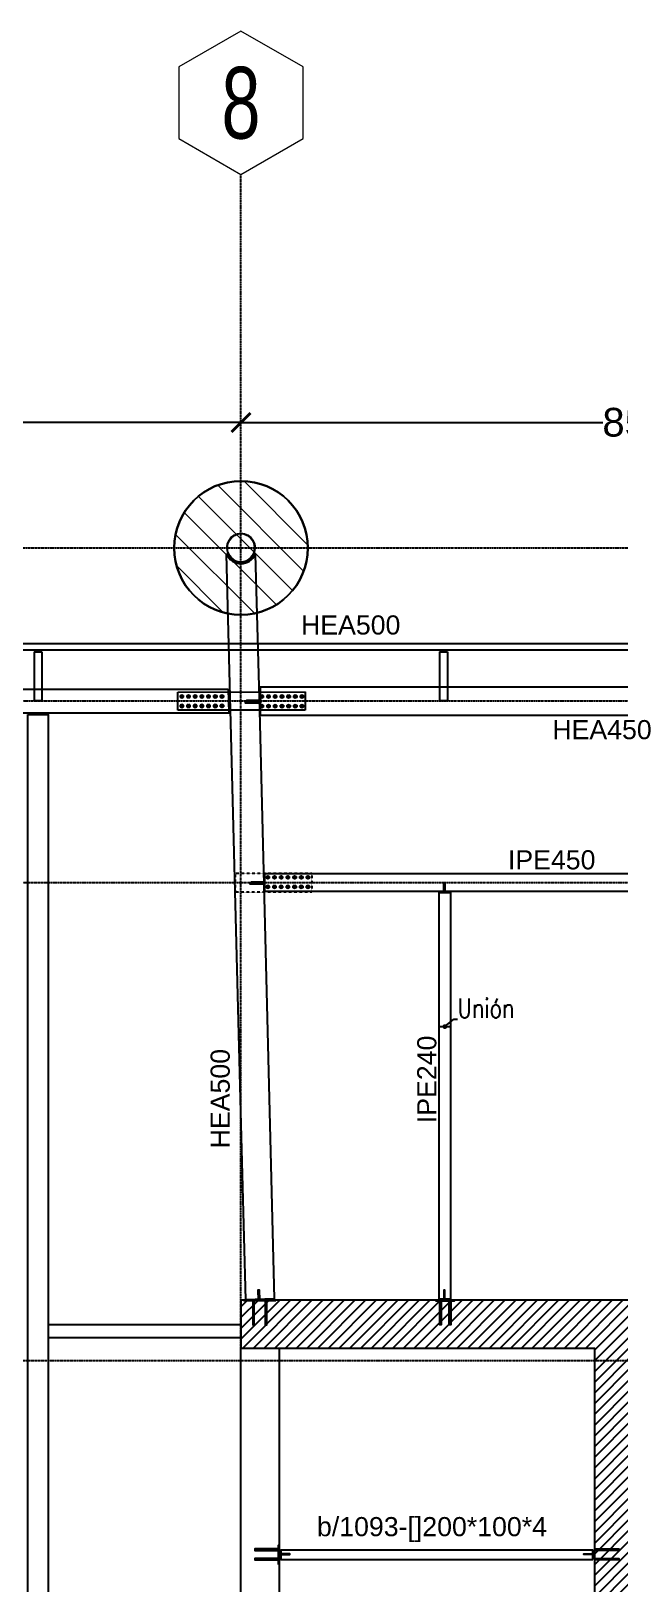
# Model space of a CAD drawing. Header units: millimetres. Extents: x -12345 to 95575, y -14368 to 31862.
# Drawn here: x 14802 to 20968, y 14663 to 30907 of the extents above; entities that cross this region are included whole.
import ezdxf
from ezdxf.enums import TextEntityAlignment as Align

# ---------------------------------------------------------------- set-up
doc = ezdxf.new("R2010")
doc.units = ezdxf.units.MM
doc.header["$LTSCALE"] = 0.95
doc.linetypes.add('DXK_LINE_DOT2', pattern=[3.9198, 1.9599, -1.9599])
doc.linetypes.add('DXK_LINE_DOT3', pattern=[5.9187, 2.979, -0.9799, 0.9799, -0.9799])
doc.layers.get('0').update_dxf_attribs({"color": 255})
for name, color, linetype, lineweight in [('0-3', 250, 'Continuous', 5), ('E_COLUMNAS', 1, 'Continuous', 18), ('E_COLUMNAS-1', 1, 'Continuous', 25), ('E_TEXTO', 3, 'Continuous', 9), ('E_VIGAS-1', 254, 'Continuous', 25), ('HCB_EJES', 1, 'DXK_LINE_DOT3', 9)]:
    doc.layers.add(name, color=color, linetype=linetype, lineweight=lineweight)
for name, color, linetype in [('COTAS', 8, 'Continuous'), ('HCB-ACH_PANT', 253, 'Continuous'), ('HCB-EJES', 1, 'Continuous'), ('HCB-PLATINAS', 5, 'Continuous'), ('HCB-ROTULOS', 2, 'Continuous'), ('HCB_PANTALLAS', 6, 'Continuous'), ('HCB_VIGAS', 4, 'Continuous'), ('UNIÒN', 6, 'Continuous')]:
    doc.layers.add(name, color=color, linetype=linetype)
doc.styles.add('CNI_COTAS', font='romans.shx', dxfattribs={"width": 0.8})
doc.styles.add('VERDANA', font='arial.ttf')
doc.dimstyles.new('1.125', dxfattribs={"dimscale": 0, "dimtxt": 300, "dimasz": 200, "dimexe": 4, "dimexo": 4, "dimgap": 15, "dimtad": 0, "dimdec": 0, "dimzin": 4, "dimdsep": 46, "dimtxsty": 'VERDANA', "dimblk": 'ARCHTICK', "dimcen": -10, "dimclrd": 256, "dimclrt": 3, "dimadec": 0, "dimazin": 0, "dimtfac": 1, "dimtdec": 0, "dimtmove": 2, "dimatfit": 0, "dimldrblk": 'OBLIQUE', "dimfxl": 0.05, "dimtolj": 1, "dimtzin": 0, "dimarcsym": 0})
doc.dimstyles.new('UNIÒN', dxfattribs={"dimscale": 0, "dimtxt": 200, "dimasz": 60, "dimexe": 4, "dimexo": 4, "dimgap": 15, "dimtad": 1, "dimdec": 0, "dimzin": 4, "dimdsep": 46, "dimtxsty": 'CNI_COTAS', "dimcen": -0.09, "dimclrd": 6, "dimclrt": 3, "dimadec": 0, "dimazin": 0, "dimtfac": 1, "dimtdec": 0, "dimtmove": 2, "dimatfit": 0, "dimfxl": 0.05, "dimtolj": 1, "dimtzin": 0, "dimarcsym": 0})

# ---------------------------------------------------------------- blocks, each defined once
blk = doc.blocks.new('EST_SFM_VIGA-METALICA-SECCION-C - EST_SFM_VIGA-METALICA-UPN160-1505289-_10_00m_N_E_-NIVEL-3 DOC')
at = {"layer": 'E_VIGAS-1'}
for p, q in [((44.822, 0.018), (-44.831, 0.018)), ((-44.831, -0.047), (44.822, -0.047))]:
    blk.add_line(p, q, dxfattribs=at)
blk = doc.blocks.new('DCTIB_CNI_EST_MOD-1A-FAC_0001_rvt-2-_10_00m_N_E_-NIVEL-3 DOC')
at = {"layer": 'E_VIGAS-1'}
for p, q in [((-67.828, 165.076), (-67.828, 165.077)), ((-67.828, 165.077), (-67.8, 165.077)), ((-67.828, 165.076), (-67.746, 165.076)), ((-67.746, 165.076), (-67.828, 165.076)), ((-67.828, 165.076), (-67.828, 164.564)), ((-67.789, 165.082), (-67.789, 165.096)), ((-67.789, 165.077), (-67.789, 165.082)), ((-67.784, 165.096), (-67.784, 165.082)), ((-67.784, 165.082), (-67.784, 165.077)), ((-67.774, 165.077), (-67.746, 165.077)), ((-67.746, 165.077), (-67.746, 165.076)), ((-67.746, 165.076), (-67.746, 164.564)), ((-63.583, 165.076), (-63.583, 165.077)), ((-63.583, 165.077), (-63.555, 165.077)), ((-63.583, 165.076), (-63.501, 165.076)), ((-63.501, 165.076), (-63.583, 165.076)), ((-63.583, 165.076), (-63.583, 164.564)), ((-63.545, 165.082), (-63.545, 165.096)), ((-63.545, 165.077), (-63.545, 165.082)), ((-63.54, 165.096), (-63.54, 165.082)), ((-63.54, 165.082), (-63.54, 165.077)), ((-63.529, 165.077), (-63.501, 165.077)), ((-63.501, 165.077), (-63.501, 165.076)), ((-63.501, 165.076), (-63.501, 164.564)), ((-67.746, 164.564), (-67.828, 164.564)), ((-63.501, 164.564), (-63.583, 164.564))]:
    blk.add_line(p, q, dxfattribs=at)
for points, knots in [([(-67.8, 165.077), (-67.799, 165.077), (-67.798, 165.077), (-67.795, 165.077), (-67.793, 165.078), (-67.791, 165.078), (-67.79, 165.08), (-67.789, 165.081), (-67.789, 165.082)], [0, 0, 0, 0, 0.142857, 0.285714, 0.428571, 0.571429, 0.785714, 1, 1, 1, 1]), ([(-67.789, 165.082), (-67.789, 165.081), (-67.79, 165.08), (-67.791, 165.078), (-67.793, 165.078), (-67.794, 165.077), (-67.795, 165.077), (-67.797, 165.077), (-67.799, 165.077), (-67.8, 165.077)], [0, 0, 0, 0, 0.285714, 0.428571, 0.571429, 0.678571, 0.732143, 0.785714, 1, 1, 1, 1]), ([(-67.774, 165.077), (-67.775, 165.077), (-67.776, 165.077), (-67.779, 165.077), (-67.781, 165.078), (-67.783, 165.078), (-67.784, 165.08), (-67.784, 165.081), (-67.784, 165.082)], [0, 0, 0, 0, 0.142857, 0.285714, 0.428571, 0.571429, 0.785714, 1, 1, 1, 1]), ([(-67.784, 165.082), (-67.784, 165.081), (-67.784, 165.08), (-67.782, 165.078), (-67.781, 165.078), (-67.779, 165.077), (-67.778, 165.077), (-67.777, 165.077), (-67.775, 165.077), (-67.774, 165.077)], [0, 0, 0, 0, 0.285714, 0.428571, 0.571429, 0.678571, 0.732143, 0.785714, 1, 1, 1, 1]), ([(-63.555, 165.077), (-63.554, 165.077), (-63.553, 165.077), (-63.55, 165.077), (-63.548, 165.078), (-63.546, 165.078), (-63.545, 165.08), (-63.545, 165.081), (-63.545, 165.082)], [0, 0, 0, 0, 0.142857, 0.285714, 0.428571, 0.571429, 0.785714, 1, 1, 1, 1]), ([(-63.545, 165.082), (-63.545, 165.081), (-63.545, 165.08), (-63.547, 165.078), (-63.548, 165.078), (-63.55, 165.077), (-63.551, 165.077), (-63.552, 165.077), (-63.554, 165.077), (-63.555, 165.077)], [0, 0, 0, 0, 0.285714, 0.428571, 0.571429, 0.678571, 0.732143, 0.785714, 1, 1, 1, 1]), ([(-63.529, 165.077), (-63.53, 165.077), (-63.531, 165.077), (-63.534, 165.077), (-63.536, 165.078), (-63.538, 165.078), (-63.539, 165.08), (-63.54, 165.081), (-63.54, 165.082)], [0, 0, 0, 0, 0.142857, 0.285714, 0.428571, 0.571429, 0.785714, 1, 1, 1, 1]), ([(-63.54, 165.082), (-63.54, 165.081), (-63.539, 165.08), (-63.538, 165.078), (-63.536, 165.078), (-63.535, 165.077), (-63.534, 165.077), (-63.532, 165.077), (-63.53, 165.077), (-63.529, 165.077)], [0, 0, 0, 0, 0.285714, 0.428571, 0.571429, 0.678571, 0.732143, 0.785714, 1, 1, 1, 1])]:
    blk.add_open_spline(points, degree=3, knots=knots, dxfattribs=at)
blk.add_blockref('EST_SFM_VIGA-METALICA-SECCION-C - EST_SFM_VIGA-METALICA-UPN160-1505289-_10_00m_N_E_-NIVEL-3 DOC', (-41.042, 165.143), dxfattribs=at)
blk = doc.blocks.new('Bolt-72574620-2394 - 1471')
at = {"color": 253, "linetype": 'Continuous'}
for p, q in [((29976, 28239), (29991, 28247)), ((29976, 28221), (29976, 28239)), ((29991, 28213), (29976, 28221)), ((29976, 28139), (29991, 28147)), ((29976, 28121), (29976, 28139)), ((29991, 28113), (29976, 28121)), ((29991, 28247), (30006, 28239)), ((30006, 28221), (29991, 28213)), ((29991, 28147), (30006, 28139)), ((30006, 28121), (29991, 28113)), ((30006, 28239), (30006, 28221)), ((30006, 28139), (30006, 28121)), ((30046, 28239), (30061, 28247)), ((30046, 28221), (30046, 28239)), ((30061, 28213), (30046, 28221)), ((30046, 28139), (30061, 28147)), ((30046, 28121), (30046, 28139)), ((30061, 28113), (30046, 28121)), ((30061, 28247), (30076, 28239)), ((30076, 28221), (30061, 28213)), ((30061, 28147), (30076, 28139)), ((30076, 28121), (30061, 28113)), ((30076, 28239), (30076, 28221)), ((30076, 28139), (30076, 28121)), ((30116, 28239), (30131, 28247)), ((30116, 28221), (30116, 28239)), ((30131, 28213), (30116, 28221)), ((30116, 28139), (30131, 28147)), ((30116, 28121), (30116, 28139)), ((30131, 28113), (30116, 28121)), ((30131, 28247), (30146, 28239)), ((30146, 28221), (30131, 28213)), ((30131, 28147), (30146, 28139)), ((30146, 28121), (30131, 28113)), ((30146, 28239), (30146, 28221)), ((30146, 28139), (30146, 28121)), ((30186, 28239), (30201, 28247)), ((30186, 28221), (30186, 28239)), ((30201, 28213), (30186, 28221)), ((30186, 28139), (30201, 28147)), ((30186, 28121), (30186, 28139)), ((30201, 28113), (30186, 28121)), ((30201, 28247), (30216, 28239)), ((30216, 28221), (30201, 28213)), ((30201, 28147), (30216, 28139)), ((30216, 28121), (30201, 28113)), ((30216, 28239), (30216, 28221)), ((30216, 28139), (30216, 28121)), ((30256, 28239), (30271, 28247)), ((30256, 28221), (30256, 28239)), ((30271, 28213), (30256, 28221)), ((30256, 28139), (30271, 28147)), ((30256, 28121), (30256, 28139)), ((30271, 28113), (30256, 28121)), ((30271, 28247), (30286, 28239)), ((30286, 28221), (30271, 28213)), ((30271, 28147), (30286, 28139)), ((30286, 28121), (30271, 28113)), ((30286, 28239), (30286, 28221)), ((30286, 28139), (30286, 28121)), ((30326, 28239), (30341, 28247)), ((30326, 28221), (30326, 28239)), ((30341, 28213), (30326, 28221)), ((30326, 28139), (30341, 28147)), ((30326, 28121), (30326, 28139)), ((30341, 28113), (30326, 28121)), ((30341, 28247), (30356, 28239)), ((30356, 28221), (30341, 28213)), ((30341, 28147), (30356, 28139)), ((30356, 28121), (30341, 28113)), ((30356, 28239), (30356, 28221)), ((30356, 28139), (30356, 28121)), ((30396, 28239), (30411, 28247)), ((30396, 28221), (30396, 28239)), ((30411, 28213), (30396, 28221)), ((30396, 28139), (30411, 28147)), ((30396, 28121), (30396, 28139)), ((30411, 28113), (30396, 28121)), ((30411, 28247), (30426, 28239)), ((30426, 28221), (30411, 28213)), ((30411, 28147), (30426, 28139)), ((30426, 28121), (30411, 28113)), ((30426, 28239), (30426, 28221)), ((30426, 28139), (30426, 28121))]:
    blk.add_line(p, q, dxfattribs=at)
for centre, radius, start, end in [((29991, 28230), 11.5, 18, 198), ((29991, 28130), 11.5, 18, 198), ((29991, 28230), 10, 90, 270), ((29991, 28230), 11.5, 198, 18), ((29991, 28130), 10, 90, 270), ((29991, 28130), 11.5, 198, 18), ((29991, 28230), 10, 270, 90), ((29991, 28130), 10, 270, 90), ((30061, 28230), 11.5, 18, 198), ((30061, 28130), 11.5, 18, 198), ((30061, 28230), 10, 90, 270), ((30061, 28230), 11.5, 198, 18), ((30061, 28130), 10, 90, 270), ((30061, 28130), 11.5, 198, 18), ((30061, 28230), 10, 270, 90), ((30061, 28130), 10, 270, 90), ((30131, 28230), 11.5, 18, 198), ((30131, 28130), 11.5, 18, 198), ((30131, 28230), 10, 90, 270), ((30131, 28230), 11.5, 198, 18), ((30131, 28130), 10, 90, 270), ((30131, 28130), 11.5, 198, 18), ((30131, 28230), 10, 270, 90), ((30131, 28130), 10, 270, 90), ((30201, 28230), 11.5, 18, 198), ((30201, 28130), 11.5, 18, 198), ((30201, 28230), 10, 90, 270), ((30201, 28230), 11.5, 198, 18), ((30201, 28130), 10, 90, 270), ((30201, 28130), 11.5, 198, 18), ((30201, 28230), 10, 270, 90), ((30201, 28130), 10, 270, 90), ((30271, 28230), 11.5, 18, 198), ((30271, 28130), 11.5, 18, 198), ((30271, 28230), 10, 90, 270), ((30271, 28230), 11.5, 198, 18), ((30271, 28130), 10, 90, 270), ((30271, 28130), 11.5, 198, 18), ((30271, 28230), 10, 270, 90), ((30271, 28130), 10, 270, 90), ((30341, 28230), 11.5, 18, 198), ((30341, 28130), 11.5, 18, 198), ((30341, 28230), 10, 90, 270), ((30341, 28230), 11.5, 198, 18), ((30341, 28130), 10, 90, 270), ((30341, 28130), 11.5, 198, 18), ((30341, 28230), 10, 270, 90), ((30341, 28130), 10, 270, 90), ((30411, 28230), 11.5, 18, 198), ((30411, 28130), 11.5, 18, 198), ((30411, 28230), 10, 90, 270), ((30411, 28230), 11.5, 198, 18), ((30411, 28130), 10, 90, 270), ((30411, 28130), 11.5, 198, 18), ((30411, 28230), 10, 270, 90), ((30411, 28130), 10, 270, 90)]:
    blk.add_arc(centre, radius, start, end, dxfattribs=at)
blk = doc.blocks.new('Bolt-72574620-2134 - 1471')
at = {"color": 253, "linetype": 'Continuous'}
for p, q in [((29089, 30135), (29104, 30144)), ((29089, 30118), (29089, 30135)), ((29104, 30109), (29089, 30118)), ((29104, 30144), (29119, 30135)), ((29119, 30118), (29104, 30109)), ((29119, 30135), (29119, 30118)), ((29159, 30135), (29174, 30144)), ((29159, 30118), (29159, 30135)), ((29174, 30109), (29159, 30118)), ((29174, 30144), (29189, 30135)), ((29189, 30118), (29174, 30109)), ((29189, 30135), (29189, 30118)), ((29229, 30135), (29244, 30144)), ((29229, 30118), (29229, 30135)), ((29244, 30109), (29229, 30118)), ((29244, 30144), (29259, 30135)), ((29259, 30118), (29244, 30109)), ((29259, 30135), (29259, 30118)), ((29299, 30135), (29314, 30144)), ((29299, 30118), (29299, 30135)), ((29314, 30109), (29299, 30118)), ((29314, 30144), (29329, 30135)), ((29329, 30118), (29314, 30109)), ((29329, 30135), (29329, 30118)), ((29369, 30135), (29384, 30144)), ((29369, 30118), (29369, 30135)), ((29384, 30109), (29369, 30118)), ((29384, 30144), (29399, 30135)), ((29399, 30118), (29384, 30109)), ((29399, 30135), (29399, 30118)), ((29439, 30135), (29454, 30144)), ((29439, 30118), (29439, 30135)), ((29454, 30109), (29439, 30118)), ((29454, 30144), (29469, 30135)), ((29469, 30118), (29454, 30109)), ((29469, 30135), (29469, 30118)), ((29509, 30136), (29524, 30144)), ((29509, 30118), (29509, 30136)), ((29524, 30110), (29509, 30118)), ((29524, 30144), (29539, 30136)), ((29539, 30118), (29524, 30110)), ((29539, 30136), (29539, 30118)), ((29089, 30035), (29104, 30044)), ((29089, 30018), (29089, 30035)), ((29104, 30009), (29089, 30018)), ((29104, 30044), (29119, 30035)), ((29119, 30018), (29104, 30009)), ((29119, 30035), (29119, 30018)), ((29159, 30035), (29174, 30044)), ((29159, 30018), (29159, 30035)), ((29174, 30009), (29159, 30018)), ((29174, 30044), (29189, 30035)), ((29189, 30018), (29174, 30009)), ((29189, 30035), (29189, 30018)), ((29229, 30035), (29244, 30044)), ((29229, 30018), (29229, 30035)), ((29244, 30009), (29229, 30018)), ((29244, 30044), (29259, 30035)), ((29259, 30018), (29244, 30009)), ((29259, 30035), (29259, 30018)), ((29299, 30035), (29314, 30044)), ((29299, 30018), (29299, 30035)), ((29314, 30009), (29299, 30018)), ((29314, 30044), (29329, 30035)), ((29329, 30018), (29314, 30009)), ((29329, 30035), (29329, 30018)), ((29369, 30035), (29384, 30044)), ((29369, 30018), (29369, 30035)), ((29384, 30009), (29369, 30018)), ((29384, 30044), (29399, 30035)), ((29399, 30018), (29384, 30009)), ((29399, 30035), (29399, 30018)), ((29439, 30035), (29454, 30044)), ((29439, 30018), (29439, 30035)), ((29454, 30009), (29439, 30018)), ((29454, 30044), (29469, 30035)), ((29469, 30018), (29454, 30009)), ((29469, 30035), (29469, 30018)), ((29509, 30036), (29524, 30044)), ((29509, 30018), (29509, 30036)), ((29524, 30010), (29509, 30018)), ((29524, 30044), (29539, 30036)), ((29539, 30018), (29524, 30010)), ((29539, 30036), (29539, 30018))]:
    blk.add_line(p, q, dxfattribs=at)
for centre, radius, start, end in [((29104, 30126), 11.5, 18.073, 198.073), ((29104, 30126), 11.5, 198.073, 18.073), ((29104, 30126), 10, 90.073, 270.073), ((29104, 30126), 10, 270.073, 90.073), ((29174, 30126), 11.5, 18.073, 198.073), ((29174, 30126), 11.5, 198.073, 18.073), ((29174, 30126), 10, 90.073, 270.073), ((29174, 30126), 10, 270.073, 90.073), ((29244, 30127), 11.5, 18.073, 198.073), ((29244, 30127), 11.5, 198.073, 18.073), ((29244, 30127), 10, 90.073, 270.073), ((29244, 30127), 10, 270.073, 90.073), ((29314, 30127), 11.5, 18.073, 198.073), ((29314, 30127), 11.5, 198.073, 18.073), ((29314, 30127), 10, 90.073, 270.073), ((29314, 30127), 10, 270.073, 90.073), ((29384, 30127), 11.5, 18.073, 198.073), ((29384, 30127), 11.5, 198.073, 18.073), ((29384, 30127), 10, 90.073, 270.073), ((29384, 30127), 10, 270.073, 90.073), ((29454, 30127), 11.5, 18.073, 198.073), ((29454, 30127), 11.5, 198.073, 18.073), ((29454, 30127), 10, 90.073, 270.073), ((29454, 30127), 10, 270.073, 90.073), ((29524, 30127), 11.5, 18.073, 198.073), ((29524, 30127), 11.5, 198.073, 18.073), ((29524, 30127), 10, 90.073, 270.073), ((29524, 30127), 10, 270.073, 90.073), ((29104, 30026), 11.5, 18.073, 198.073), ((29104, 30026), 11.5, 198.073, 18.073), ((29104, 30026), 10, 90.073, 270.073), ((29104, 30026), 10, 270.073, 90.073), ((29174, 30026), 11.5, 18.073, 198.073), ((29174, 30026), 11.5, 198.073, 18.073), ((29174, 30026), 10, 90.073, 270.073), ((29174, 30026), 10, 270.073, 90.073), ((29244, 30027), 11.5, 18.073, 198.073), ((29244, 30027), 11.5, 198.073, 18.073), ((29244, 30027), 10, 90.073, 270.073), ((29244, 30027), 10, 270.073, 90.073), ((29314, 30027), 11.5, 18.073, 198.073), ((29314, 30027), 11.5, 198.073, 18.073), ((29314, 30027), 10, 90.073, 270.073), ((29314, 30027), 10, 270.073, 90.073), ((29384, 30027), 11.5, 18.073, 198.073), ((29384, 30027), 11.5, 198.073, 18.073), ((29384, 30027), 10, 90.073, 270.073), ((29384, 30027), 10, 270.073, 90.073), ((29454, 30027), 11.5, 18.073, 198.073), ((29454, 30027), 11.5, 198.073, 18.073), ((29454, 30027), 10, 90.073, 270.073), ((29454, 30027), 10, 270.073, 90.073), ((29524, 30027), 11.5, 18.073, 198.073), ((29524, 30027), 11.5, 198.073, 18.073), ((29524, 30027), 10, 90.073, 270.073), ((29524, 30027), 10, 270.073, 90.073)]:
    blk.add_arc(centre, radius, start, end, dxfattribs=at)
blk = doc.blocks.new('Part-72574620-2131 - 1471')
at = {"color": 253, "linetype": 'Continuous'}
for p, q in [((29064, 30173), (30396, 30174)), ((29064, 29983), (29064, 30173)), ((30396, 30174), (30396, 29983)), ((30396, 29983), (29064, 29983))]:
    blk.add_line(p, q, dxfattribs=at)
blk = doc.blocks.new('Bolt-72574620-2133 - 1471')
at = {"color": 253, "linetype": 'Continuous'}
for p, q in [((29927, 30134), (29942, 30142)), ((29927, 30116), (29927, 30134)), ((29942, 30108), (29927, 30116)), ((29942, 30142), (29957, 30134)), ((29957, 30116), (29942, 30108)), ((29957, 30134), (29957, 30116)), ((29997, 30134), (30012, 30142)), ((29997, 30116), (29997, 30134)), ((30012, 30108), (29997, 30116)), ((30012, 30142), (30027, 30134)), ((30027, 30116), (30012, 30108)), ((30027, 30134), (30027, 30116)), ((30067, 30134), (30082, 30142)), ((30067, 30116), (30067, 30134)), ((30082, 30108), (30067, 30116)), ((30082, 30142), (30097, 30134)), ((30097, 30116), (30082, 30108)), ((30097, 30134), (30097, 30116)), ((30137, 30134), (30152, 30143)), ((30137, 30117), (30137, 30134)), ((30152, 30108), (30137, 30117)), ((30152, 30143), (30167, 30134)), ((30167, 30117), (30152, 30108)), ((30167, 30134), (30167, 30117)), ((30207, 30134), (30222, 30143)), ((30207, 30117), (30207, 30134)), ((30222, 30108), (30207, 30117)), ((30222, 30143), (30237, 30134)), ((30237, 30117), (30222, 30108)), ((30237, 30134), (30237, 30117)), ((30277, 30134), (30292, 30143)), ((30277, 30117), (30277, 30134)), ((30292, 30108), (30277, 30117)), ((30292, 30143), (30307, 30134)), ((30307, 30117), (30292, 30108)), ((30307, 30134), (30307, 30117)), ((30347, 30134), (30362, 30143)), ((30347, 30117), (30347, 30134)), ((30362, 30108), (30347, 30117)), ((30362, 30143), (30377, 30134)), ((30377, 30117), (30362, 30108)), ((30377, 30134), (30377, 30117)), ((29927, 30034), (29942, 30042)), ((29927, 30016), (29927, 30034)), ((29942, 30008), (29927, 30016)), ((29942, 30042), (29957, 30034)), ((29957, 30016), (29942, 30008)), ((29957, 30034), (29957, 30016)), ((29997, 30034), (30012, 30042)), ((29997, 30016), (29997, 30034)), ((30012, 30008), (29997, 30016)), ((30012, 30042), (30027, 30034)), ((30027, 30016), (30012, 30008)), ((30027, 30034), (30027, 30016)), ((30067, 30034), (30082, 30042)), ((30067, 30016), (30067, 30034)), ((30082, 30008), (30067, 30016)), ((30082, 30042), (30097, 30034)), ((30097, 30016), (30082, 30008)), ((30097, 30034), (30097, 30016)), ((30137, 30034), (30152, 30043)), ((30137, 30017), (30137, 30034)), ((30152, 30008), (30137, 30017)), ((30152, 30043), (30167, 30034)), ((30167, 30017), (30152, 30008)), ((30167, 30034), (30167, 30017)), ((30207, 30034), (30222, 30043)), ((30207, 30017), (30207, 30034)), ((30222, 30008), (30207, 30017)), ((30222, 30043), (30237, 30034)), ((30237, 30017), (30222, 30008)), ((30237, 30034), (30237, 30017)), ((30277, 30034), (30292, 30043)), ((30277, 30017), (30277, 30034)), ((30292, 30008), (30277, 30017)), ((30292, 30043), (30307, 30034)), ((30307, 30017), (30292, 30008)), ((30307, 30034), (30307, 30017)), ((30347, 30034), (30362, 30043)), ((30347, 30017), (30347, 30034)), ((30362, 30008), (30347, 30017)), ((30362, 30043), (30377, 30034)), ((30377, 30017), (30362, 30008)), ((30377, 30034), (30377, 30017))]:
    blk.add_line(p, q, dxfattribs=at)
for centre, radius, start, end in [((29942, 30125), 11.5, 18.073, 198.073), ((29942, 30125), 11.5, 198.073, 18.073), ((29942, 30125), 10, 90.073, 270.073), ((29942, 30125), 10, 270.073, 90.073), ((30012, 30125), 11.5, 18.073, 198.073), ((30012, 30125), 11.5, 198.073, 18.073), ((30012, 30125), 10, 90.073, 270.073), ((30012, 30125), 10, 270.073, 90.073), ((30082, 30125), 11.5, 18.073, 198.073), ((30082, 30125), 11.5, 198.073, 18.073), ((30082, 30125), 10, 90.073, 270.073), ((30082, 30125), 10, 270.073, 90.073), ((30152, 30125), 11.5, 18.073, 198.073), ((30152, 30125), 11.5, 198.073, 18.073), ((30152, 30125), 10, 90.073, 270.073), ((30152, 30125), 10, 270.073, 90.073), ((30222, 30125), 11.5, 18.073, 198.073), ((30222, 30125), 11.5, 198.073, 18.073), ((30222, 30125), 10, 90.073, 270.073), ((30222, 30125), 10, 270.073, 90.073), ((30292, 30125), 11.5, 18.073, 198.073), ((30292, 30125), 11.5, 198.073, 18.073), ((30292, 30125), 10, 90.073, 270.073), ((30292, 30125), 10, 270.073, 90.073), ((30362, 30125), 11.5, 18.073, 198.073), ((30362, 30125), 11.5, 198.073, 18.073), ((30362, 30125), 10, 90.073, 270.073), ((30362, 30125), 10, 270.073, 90.073), ((29942, 30025), 11.5, 18.073, 198.073), ((29942, 30025), 11.5, 198.073, 18.073), ((29942, 30025), 10, 90.073, 270.073), ((29942, 30025), 10, 270.073, 90.073), ((30012, 30025), 11.5, 18.073, 198.073), ((30012, 30025), 11.5, 198.073, 18.073), ((30012, 30025), 10, 90.073, 270.073), ((30012, 30025), 10, 270.073, 90.073), ((30082, 30025), 11.5, 18.073, 198.073), ((30082, 30025), 11.5, 198.073, 18.073), ((30082, 30025), 10, 90.073, 270.073), ((30082, 30025), 10, 270.073, 90.073), ((30152, 30025), 11.5, 18.073, 198.073), ((30152, 30025), 11.5, 198.073, 18.073), ((30152, 30025), 10, 90.073, 270.073), ((30152, 30025), 10, 270.073, 90.073), ((30222, 30025), 11.5, 18.073, 198.073), ((30222, 30025), 11.5, 198.073, 18.073), ((30222, 30025), 10, 90.073, 270.073), ((30222, 30025), 10, 270.073, 90.073), ((30292, 30025), 11.5, 18.073, 198.073), ((30292, 30025), 11.5, 198.073, 18.073), ((30292, 30025), 10, 90.073, 270.073), ((30292, 30025), 10, 270.073, 90.073), ((30362, 30025), 11.5, 18.073, 198.073), ((30362, 30025), 11.5, 198.073, 18.073), ((30362, 30025), 10, 90.073, 270.073), ((30362, 30025), 10, 270.073, 90.073)]:
    blk.add_arc(centre, radius, start, end, dxfattribs=at)
blk = doc.blocks.new('Part-72574620-2393 - 1471')
at = {"color": 253, "linetype": 'DXK_LINE_DOT2'}
for p, q in [((29651, 28075), (29652, 28275)), ((29652, 28275), (30452, 28275)), ((30452, 28275), (30451, 28075)), ((30451, 28075), (29651, 28075))]:
    blk.add_line(p, q, dxfattribs=at)
blk = doc.blocks.new('_ArchTick')
at = {"color": 0, "linetype": 'ByBlock', "const_width": 0.15}
blk.add_lwpolyline([(-0.5, -0.5), (0.5, 0.5)], dxfattribs=at)
blk = doc.blocks.new('*D600')
at = {"layer": 'COTAS', "color": 0, "lineweight": -2, "transparency": 16777216}
blk.add_line((8500, 26900), (8500, 26809), dxfattribs=at)
at = {"layer": 'COTAS', "lineweight": -2, "transparency": 16777216}
for p, q in [((8500, 26813), (12287, 26813)), ((17000, 26813), (13213, 26813))]:
    blk.add_line(p, q, dxfattribs=at)
at = {"layer": 'Defpoints', "color": 0, "transparency": 16777216}
for p in [(8500, 26904), (17000, 26813), (17000, 26813)]:
    blk.add_point(p, dxfattribs=at)
at = {"layer": 'COTAS', "lineweight": -2, "transparency": 16777216, "xscale": 200, "yscale": 200, "zscale": 200, "rotation": 180}
blk.add_blockref('_ArchTick', (8500, 26813), dxfattribs=at)
at = {"layer": 'COTAS', "lineweight": -2, "transparency": 16777216, "xscale": 200, "yscale": 200, "zscale": 200}
blk.add_blockref('_ArchTick', (17000, 26813), dxfattribs=at)
at = {"layer": 'COTAS', "color": 3, "transparency": 16777216, "insert": (12750, 26813), "char_height": 300, "attachment_point": 5, "style": 'VERDANA'}
blk.add_mtext('\\A1;8500', dxfattribs=at)
blk = doc.blocks.new('_Oblique')
at = {"color": 0, "linetype": 'ByBlock', "lineweight": -2}
blk.add_line((-0.5, -0.5), (0.5, 0.5), dxfattribs=at)
blk = doc.blocks.new('*D601')
at = {"layer": 'COTAS', "lineweight": -2, "transparency": 16777216}
for p, q in [((17000, 26813), (20787, 26813)), ((25500, 26813), (21713, 26813))]:
    blk.add_line(p, q, dxfattribs=at)
at = {"layer": 'COTAS', "color": 0, "lineweight": -2, "transparency": 16777216}
blk.add_line((25500, 26906), (25500, 26809), dxfattribs=at)
at = {"layer": 'Defpoints', "color": 0, "transparency": 16777216}
for p in [(17000, 26813), (25500, 26910), (25500, 26813)]:
    blk.add_point(p, dxfattribs=at)
at = {"layer": 'COTAS', "lineweight": -2, "transparency": 16777216, "xscale": 200, "yscale": 200, "zscale": 200, "rotation": 180}
blk.add_blockref('_ArchTick', (17000, 26813), dxfattribs=at)
at = {"layer": 'COTAS', "lineweight": -2, "transparency": 16777216, "xscale": 200, "yscale": 200, "zscale": 200}
blk.add_blockref('_ArchTick', (25500, 26813), dxfattribs=at)
at = {"layer": 'COTAS', "color": 3, "transparency": 16777216, "insert": (21250, 26813), "char_height": 300, "attachment_point": 5, "style": 'VERDANA'}
blk.add_mtext('\\A1;8500', dxfattribs=at)

msp = doc.modelspace()

# ---------------------------------------------------------------- hatches: boundary and pattern name
at = {"layer": 'E_COLUMNAS'}
h = msp.add_hatch(dxfattribs=at)
h.set_pattern_fill('FP_1', color=256, scale=1000, style=0, pattern_type=2)
h.set_pattern_definition([(135, (82662.1, -115162.42), (-159.09903, -159.09903), [])])
h.paths.add_polyline_path([(17000, 24800), (17091.4, 24806), (17181.2, 24823.9), (17267.9, 24853.3), (17350, 24893.8), (17426.1, 24944.7), (17495, 25005), (17555.3, 25073.9), (17606.2, 25150), (17646.7, 25232.1), (17676.1, 25318.8), (17694, 25408.6), (17700, 25500), (17694, 25591.4), (17676.1, 25681.2), (17646.7, 25767.9), (17606.2, 25850), (17555.3, 25926.1), (17495, 25995), (17426.1, 26055.3), (17343.6, 26109.4), (17267.9, 26146.7), (17181.2, 26176.1), (17091.4, 26194), (17000, 26200), (16908.6, 26194), (16818.8, 26176.1), (16732.1, 26146.7), (16650, 26106.2), (16573.9, 26055.3), (16505, 25995), (16444.7, 25926.1), (16393.8, 25850), (16353.3, 25767.9), (16323.9, 25681.2), (16306, 25591.4), (16300, 25500), (16306, 25408.6), (16323.9, 25318.8), (16353.3, 25232.1), (16393.8, 25150), (16444.7, 25073.9), (16505, 25005), (16573.9, 24944.7), (16650, 24893.8), (16732.1, 24853.3), (16818.8, 24823.9), (16908.6, 24806)])
h = msp.add_hatch(dxfattribs=at)
h.set_pattern_fill('FP_1', color=256, scale=1000, style=0, pattern_type=2)
h.set_pattern_definition([(135, (82662.1, -115162.42), (-159.09903, -159.09903), [])])
h.paths.add_polyline_path([(17000, 24800), (17091.4, 24806), (17181.2, 24823.9), (17267.9, 24853.3), (17350, 24893.8), (17426.1, 24944.7), (17495, 25005), (17555.3, 25073.9), (17606.2, 25150), (17646.7, 25232.1), (17676.1, 25318.8), (17694, 25408.6), (17700, 25500), (17694, 25591.4), (17676.1, 25681.2), (17646.7, 25767.9), (17606.2, 25850), (17555.3, 25926.1), (17495, 25995), (17426.1, 26055.3), (17343.6, 26109.4), (17267.9, 26146.7), (17181.2, 26176.1), (17091.4, 26194), (17000, 26200), (16908.6, 26194), (16818.8, 26176.1), (16732.1, 26146.7), (16650, 26106.2), (16573.9, 26055.3), (16505, 25995), (16444.7, 25926.1), (16393.8, 25850), (16353.3, 25767.9), (16323.9, 25681.2), (16306, 25591.4), (16300, 25500), (16306, 25408.6), (16323.9, 25318.8), (16353.3, 25232.1), (16393.8, 25150), (16444.7, 25073.9), (16505, 25005), (16573.9, 24944.7), (16650, 24893.8), (16732.1, 24853.3), (16818.8, 24823.9), (16908.6, 24806)])
at = {"layer": 'HCB-ACH_PANT'}
h = msp.add_hatch(dxfattribs=at)
h.set_pattern_fill('ANSI31', color=256, scale=25)
h.set_pattern_definition([(45, (-12679.4, -55448.78), (-56.1266, 56.1266), [])])
h.paths.add_polyline_path([(17000.2, 8370.1), (17000.2, 7870.1), (25500.2, 7870.1), (25500.2, 8370.1), (21100.2, 8370.1), (21100.2, 17130.1), (25500.2, 17130.1), (25500.2, 17630.1), (17000.2, 17630.1), (17000.2, 17130.1), (20700.2, 17130.1), (20700.2, 8370.1)])

# ---------------------------------------------------------------- linework, layer by layer
at = {"layer": 'E_COLUMNAS', "linetype": 'Continuous'}
for points in [[(16847.5, 25499.9, 1), (17152.5, 25500.1, 1)], [(16857.5, 25500.1, 1), (17142.5, 25500, 1)]]:
    msp.add_lwpolyline(points, format="xyb", close=True, dxfattribs=at)
at = {"layer": 'E_COLUMNAS-1'}
msp.add_circle((17000, 25500), 700, dxfattribs=at)
for start, end in [(0, 180), (180, 0)]:
    msp.add_arc((17000, 25500), 700, start, end, dxfattribs=at)
at = {"layer": 'E_VIGAS-1', "color": 30, "true_color": 0xf26722}
for p, q in [((17207.7, 23902.6), (17210.7, 23902.6)), ((17211, 23891.1), (17207.7, 23891.1))]:
    msp.add_line(p, q, dxfattribs=at)
at = {"layer": 'HCB-EJES', "linetype": 'DXK_LINE_DOT3'}
for p, q in [((17000, -3906.8), (17000, 29407)), ((-10844.5, 25500), (94075, 25500)), ((-6888.4, 23900.1), (90118.8, 23900.1)), ((-6888.4, 22000), (90118.8, 22000)), ((-10844.5, 17000), (94075, 17000))]:
    msp.add_line(p, q, dxfattribs=at)
at = {"layer": 'HCB-PLATINAS', "color": 4}
for points in [[(17364.9, 17624.1), (17034.4, 17624.1), (17034.1, 17630.1), (17364.6, 17630.1)], [(19035, 17624.1), (19235, 17624.1), (19235, 17630.1), (19035, 17630.1)], [(17394.2, 14867.5), (17394.2, 15067.5), (17400.2, 15067.5), (17400.2, 14867.5)], [(20706.4, 14867.5), (20706.4, 15067.5), (20700.4, 15067.5), (20700.4, 14867.5)]]:
    msp.add_lwpolyline(points, close=True, dxfattribs=at)
at = {"layer": 'HCB-PLATINAS', "color": 5}
for points in [[(17135.2, 17622.6), (17131.6, 17624.1), (17128, 17622.6), (17126, 17621.8), (17123.6, 17616.1), (17123.6, 17578.6), (17123.5, 17374.1), (17139.5, 17374.1), (17139.6, 17578.6), (17139.6, 17616.1), (17137.3, 17621.8)], [(17265.2, 17622.6), (17261.6, 17624.1), (17258, 17622.6), (17256, 17621.7), (17253.6, 17616.1), (17253.6, 17578.6), (17253.5, 17374.1), (17269.5, 17374.1), (17269.6, 17578.6), (17269.6, 17616.1), (17267.3, 17621.7)], [(19085.5, 17622.6), (19089.1, 17624.1), (19092.7, 17622.6), (19094.8, 17621.8), (19097.1, 17616.1), (19097.1, 17578.6), (19097.1, 17374.1), (19081.1, 17374.1), (19081.1, 17578.6), (19081.1, 17616.1), (19083.4, 17621.8)], [(19185.5, 17622.6), (19189.1, 17624.1), (19192.7, 17622.6), (19194.8, 17621.8), (19197.1, 17616.1), (19197.1, 17578.6), (19197.1, 17374.1), (19181.1, 17374.1), (19181.1, 17578.6), (19181.1, 17616.1), (19183.4, 17621.8)], [(17392.7, 15018), (17394.2, 15021.6), (17392.7, 15025.2), (17391.9, 15027.3), (17386.2, 15029.6), (17348.7, 15029.6), (17144.2, 15029.6), (17144.2, 15013.6), (17348.7, 15013.6), (17386.2, 15013.6), (17391.9, 15016)], [(20707.9, 15018), (20706.4, 15021.6), (20707.9, 15025.2), (20708.7, 15027.3), (20714.4, 15029.6), (20751.9, 15029.6), (20956.4, 15029.6), (20956.4, 15013.6), (20751.9, 15013.6), (20714.4, 15013.6), (20708.7, 15016)], [(17392.7, 14918), (17394.2, 14921.6), (17392.7, 14925.2), (17391.9, 14927.3), (17386.2, 14929.6), (17348.7, 14929.6), (17144.2, 14929.6), (17144.2, 14913.6), (17348.7, 14913.6), (17386.2, 14913.6), (17391.9, 14916)], [(20707.9, 14918), (20706.4, 14921.6), (20707.9, 14925.2), (20708.7, 14927.3), (20714.4, 14929.6), (20751.9, 14929.6), (20956.4, 14929.6), (20956.4, 14913.6), (20751.9, 14913.6), (20714.4, 14913.6), (20708.7, 14916)]]:
    msp.add_lwpolyline(points, close=True, dxfattribs=at)
at = {"layer": 'HCB_EJES', "color": 40, "linetype": 'ByBlock', "true_color": 0xf8d731}
msp.add_lwpolyline([(16350.5, 29782), (17000, 29407), (17649.5, 29782), (17649.5, 30532), (17000, 30907), (16350.5, 30532)], close=True, dxfattribs=at)
at = {"layer": 'HCB_PANTALLAS'}
msp.add_lwpolyline([(17000.2, 7870.1), (25500.2, 7870.1), (25500.2, 8370.1), (21100.2, 8370.1), (21100.2, 17130.1), (25500.2, 17130.1), (25500.2, 17630.1), (17000.2, 17630.1), (17000, 17130.1), (20700.2, 17130.1), (20700.2, 8370.1), (17000.2, 8370.1)], close=True, dxfattribs=at)
at = {"layer": 'HCB_VIGAS'}
msp.add_lwpolyline([(17000, 19600.9), (16850.1, 25435, 0.6687077), (17150.1, 25436), (17193.3, 23801.2), (17349.3, 17643.9), (17049.4, 17636.3)], format="xyb", close=True, dxfattribs=at)
for points in [[(25365, 23746.9), (17375.2, 23746.9), (17214.6, 23746.9), (17204.6, 23746.9), (17204.6, 24046.9), (17375.2, 24046.9), (25365, 24046.9)], [(17214.2, 23902.6), (17056.8, 23903), (17056.8, 23891.1), (17214.2, 23891.1)], [(17376.5, 21905), (17251.5, 21905), (17251.5, 22095), (17375.6, 22095)], [(17375.6, 22095), (25334.9, 22095), (25334.9, 21905), (17376.5, 21905)], [(19075, 17640.1), (19075, 21895), (19195, 21895), (19195, 17640.1), (19075, 17640.1)], [(14980, 17375.6), (17000, 17375.6), (17000, 17235.6), (14980, 17235.6)], [(17400, 10485.1), (17400, 8370.1), (17000, 8370.1), (17000, 17130.1), (17400, 17130.1), (17400, 10485.1)]]:
    msp.add_lwpolyline(points, dxfattribs=at)
for points in [[(16867.5, 24021.9), (16873.9, 23771.9), (8715.9, 23771.9), (8715.9, 24021.9)], [(17190.9, 23891.1), (17043.4, 23891.1), (17043.6, 23881.1), (17191.2, 23881.1)], [(14770, 23759.1), (14980, 23759.1), (14980, 1741), (14770, 1741)], [(17092.6, 21994.6), (17092.6, 21985.2), (17239.3, 21985.2), (17239.3, 21994.6)], [(17103.9, 22004.6), (17103.9, 21994.6), (17251.2, 21994.7), (17251.5, 22004.7)], [(19121.5, 21905), (19131.5, 21905), (19131.5, 21995.3), (19121.5, 21995.3)], [(19131.5, 21895), (19138.6, 21895), (19138.6, 21989.9), (19131.5, 21989.9)], [(17193.6, 17630.1), (17183.6, 17630.1), (17180.8, 17739.9), (17190.8, 17740.1)], [(19131.9, 17630.1), (19125.9, 17630.1), (19125.9, 17640.1), (19125.9, 17740.1), (19131.9, 17740.1), (19131.9, 17640.1)], [(17400.2, 14976.6), (17400.2, 14970.6), (17410.2, 14970.6), (17510.2, 14970.6), (17510.2, 14976.6), (17410.2, 14976.6)], [(20684.2, 14917.5), (20684.2, 15017.5), (17416.2, 15017.5), (17416.2, 14917.5)], [(20700.4, 14976.6), (20700.4, 14970.6), (20690.4, 14970.6), (20590.4, 14970.6), (20590.4, 14976.6), (20690.4, 14976.6)]]:
    msp.add_lwpolyline(points, close=True, dxfattribs=at)
at = {"layer": 'UNIÒN'}
msp.add_lwpolyline([(19075, 20492.6), (19195, 20492.6)], dxfattribs=at)
at = {"layer": 'UNIÒN', "color": 2, "const_width": 25}
msp.add_lwpolyline([(19122.5, 20492.6, 1), (19147.5, 20492.6, 1)], format="xyb", close=True, dxfattribs=at)

# ---------------------------------------------------------------- block references
for name, p in [('Part-72574620-2131 - 1471', (-12723.3, -6180)), ('Bolt-72574620-2134 - 1471', (-12723.3, -6180)), ('Bolt-72574620-2133 - 1471', (-12723.3, -6180)), ('Part-72574620-2393 - 1471', (-12709.8, -6175.5)), ('Bolt-72574620-2394 - 1471', (-12709.8, -6175.5))]:
    msp.add_blockref(name, p)
at = {"layer": '0-3', "lineweight": 0, "xscale": 1000.000000003685, "yscale": 1000.000000003685, "zscale": 1000.000000003685}
msp.add_blockref('DCTIB_CNI_EST_MOD-1A-FAC_0001_rvt-2-_10_00m_N_E_-NIVEL-3 DOC', (82662.1, -140662.4), dxfattribs=at)

# ---------------------------------------------------------------- texts
at = {"layer": 'E_TEXTO', "style": 'VERDANA'}
for s, p in [('HEA500', (18148.9, 24594.3)), ('HEA450', (20779.9, 23499.2)), ('IPE450', (20253.2, 22137.6)), ('b/1093-[]200*100*4', (18999.8, 15162))]:
    msp.add_text(s, height=200, dxfattribs=at).set_placement(p, align=Align.CENTER)
for s, p in [('IPE240', (19045.3, 19940.4)), ('HEA500', (16882.3, 19738.9))]:
    msp.add_text(s, height=200, rotation=90, dxfattribs=at).set_placement(p, align=Align.CENTER)
at = {"layer": 'HCB-ROTULOS', "color": 4, "style": 'VERDANA', "width": 0.7}
msp.add_text('8', height=750, dxfattribs=at).set_placement((17000, 30157), align=Align.MIDDLE_CENTER)
at = {"layer": 'UNIÒN', "color": 3, "insert": (19266.6, 20585.5), "char_height": 200, "attachment_point": 7, "style": 'CNI_COTAS'}
msp.add_mtext('Unión', dxfattribs=at)

# ---------------------------------------------------------------- dimensions: what is measured, and where the dimension line sits
at = {"layer": 'COTAS'}
for base, p1, p2, picture, middle in [((17000, 26813.3), (8500, 26903.9), (17000, 26813.3), '*D600', (12750, 26813.3)), ((25500, 26813.3), (17000, 26813.3), (25500, 26909.9), '*D601', (21250, 26813.3))]:
    dim = msp.add_linear_dim(base=base, p1=p1, p2=p2, dimstyle='1.125', override={"dimscale": 1}, dxfattribs=at)
    dim.commit()
    dim.dimension.update_dxf_attribs({"geometry": picture, "text_midpoint": middle})

# ---------------------------------------------------------------- leaders
at = {"layer": 'UNIÒN', "annotation_type": 0, "has_hookline": 1, "hookline_direction": 0}
msp.add_leader([(19135, 20492.6), (19230.1, 20570.5), (19251.6, 20570.5)], dimstyle='UNIÒN', override={"dimscale": 1}, dxfattribs=at)

doc.saveas('drawing.dxf')
